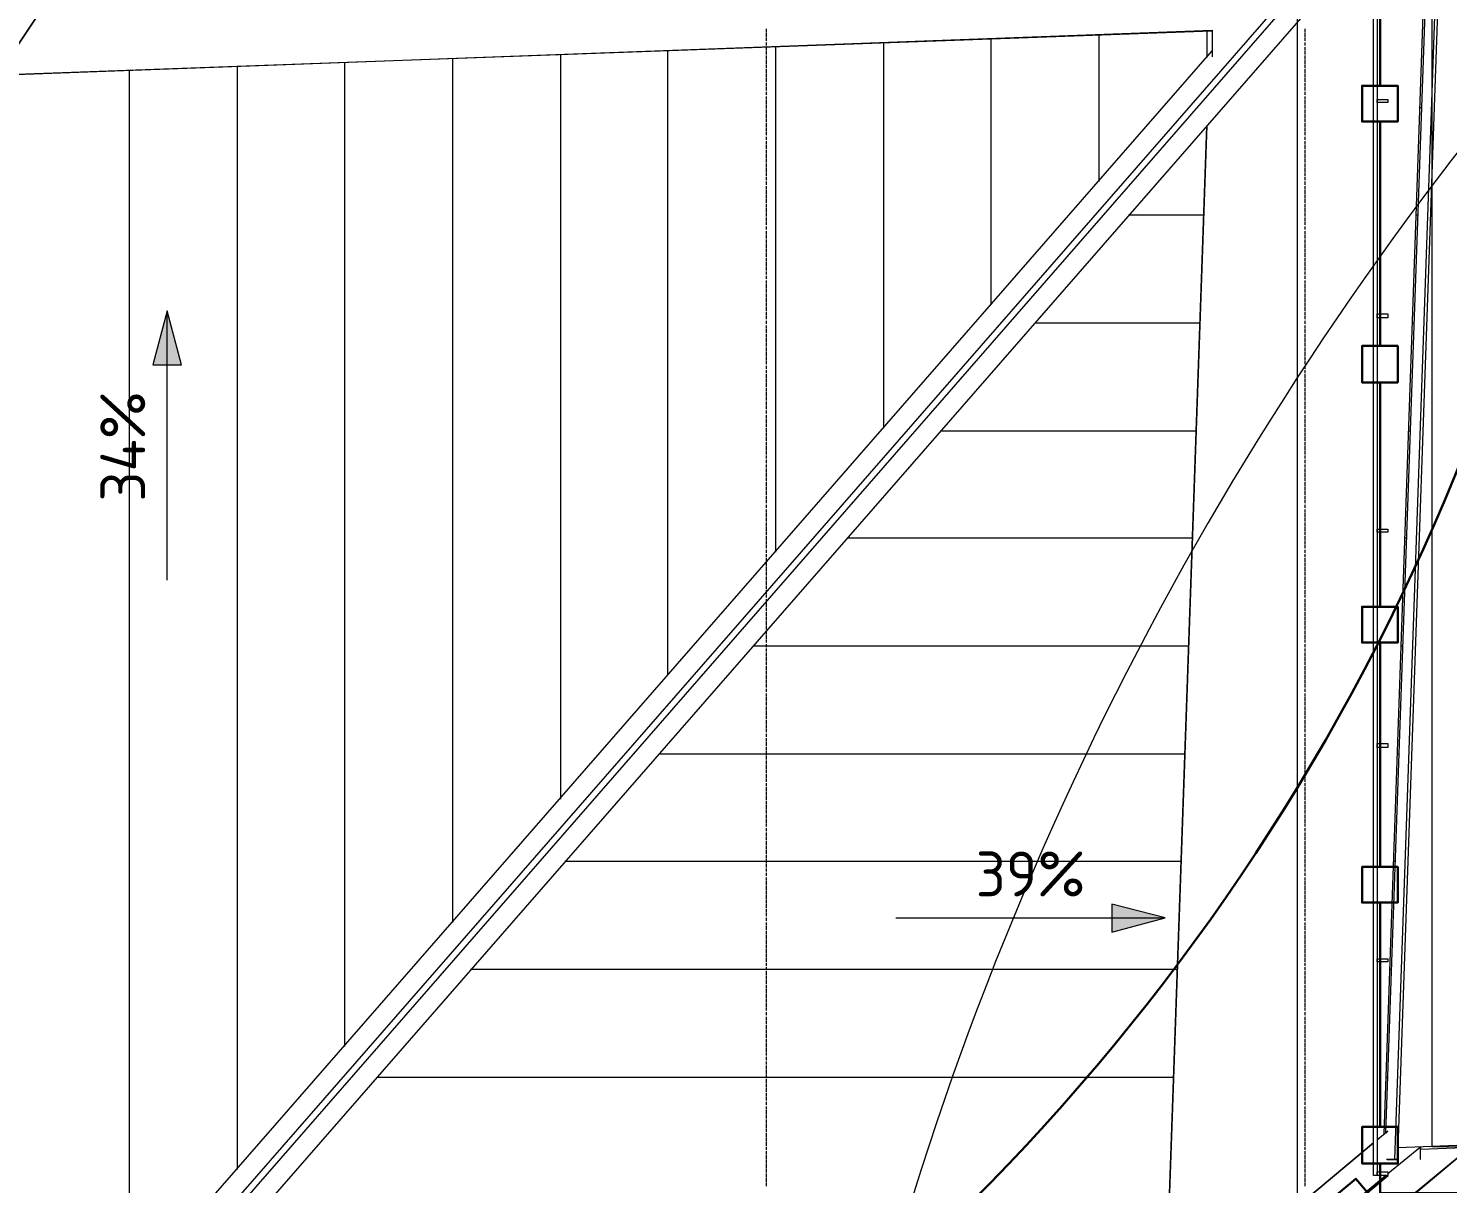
# Model space of a CAD drawing. Header units: millimetres. Extents: x -42533 to 645315, y 3457 to 82611.
# Drawn here: x 546722 to 554626, y 25284 to 31717 of the extents above; entities that cross this region are included whole.
import ezdxf

# ---------------------------------------------------------------- set-up
doc = ezdxf.new("R2010")
doc.units = ezdxf.units.MM
for name, color, linetype, true_color in [('PDF _!ЭОМ.Молниезащита', 7, 'Continuous', 0x954a95), ('PDF _Антураж', 7, 'Continuous', 0xbababa), ('PDF _Крыша штриховка', 7, 'Continuous', 0xbababa), ('PDF _Ограждение', 7, 'Continuous', 0xbababa), ('PDF _Оси', 7, 'Continuous', 0xbababa), ('PDF _Размеры', 7, 'Continuous', 0xbababa)]:
    doc.layers.add(name, color=color, linetype=linetype, true_color=true_color)
doc.layers.add('PDF _Линии', color=7, linetype='Continuous')
doc.layers.add('PDF _Текст', color=7, linetype='Continuous')
doc.styles.add('PDF GOST Common', font='GOST_Common.ttf')

msp = doc.modelspace()

# ---------------------------------------------------------------- linework, layer by layer
at = {"layer": 'PDF _!ЭОМ.Молниезащита', "color": 5, "lineweight": 30}
for points in [[(554250.8, 31397.3), (554250.8, 32396.8), (554250.8, 32562), (553742.6, 32562), (553742.6, 32464.6), (553543.5, 32464.6), (553543.5, 32663.7), (553742.6, 32663.7), (553742.6, 32562)], [(554250.8, 29948.8), (554250.8, 30948.4), (554250.8, 31198.2), (554149.2, 31198.2), (554149.2, 31397.3), (554348.2, 31397.3), (554348.2, 31198.2), (554250.8, 31198.2)], [(554250.8, 28496.1), (554250.8, 29495.6), (554250.8, 29745.5), (554149.2, 29745.5), (554149.2, 29948.8), (554348.2, 29948.8), (554348.2, 29745.5), (554250.8, 29745.5)], [(554250.8, 27047.6), (554250.8, 28047.1), (554250.8, 28297), (554149.2, 28297), (554149.2, 28496.1), (554348.2, 28496.1), (554348.2, 28297), (554250.8, 28297)], [(554250.8, 25599.1), (554250.8, 26598.7), (554250.8, 26848.5), (554149.2, 26848.5), (554149.2, 27047.6), (554348.2, 27047.6), (554348.2, 26848.5), (554250.8, 26848.5)], [(555750.1, 25230.6), (554750.6, 25230.6), (554250.8, 25230.6), (554250.8, 25395.8), (554149.2, 25395.8), (554149.2, 25599.1), (554348.2, 25599.1), (554348.2, 25395.8), (554250.8, 25395.8)], [(554293.2, 25328), (554178.8, 25234.9), (554246.6, 25158.6), (554089.9, 25031.6), (553962.8, 25184), (554115.3, 25311.1), (554178.8, 25234.9)]]:
    msp.add_lwpolyline(points, dxfattribs=at)
at = {"layer": 'PDF _!ЭОМ.Молниезащита', "color": 116, "lineweight": 30, "true_color": 0x136734}
msp.add_circle((543274.8, 33878.4), 12301.6, dxfattribs=at)
at = {"layer": 'PDF _!ЭОМ.Молниезащита', "lineweight": 13}
for centre, radius, start, end in [((541973.2, 33883.9), 18066.6, 258.64082, 32.4196), ((569238.6, 19731.8), 18425.9, 113.6261, 221.93481)]:
    msp.add_arc(centre, radius, start, end, dxfattribs=at)
at = {"layer": 'PDF _Антураж', "color": 8, "lineweight": 18}
for points in [[(554348.2, 25417), (554331.3, 25417), (554589.7, 32795), (554606.6, 32795)], [(554272, 25561), (554517.6, 32591.7)], [(554526.1, 32600.1), (554280.5, 25565.2)], [(553314.8, 31702.2), (546551, 31456.6), (553314.8, 31706.5), (553314.8, 31558.2)], [(553285.2, 31177.1), (553052.2, 24540.3)], [(553052.2, 24536), (553285.2, 31172.8)], [(554475.3, 25417), (554475.3, 25476.3), (559511.1, 25671.1), (559511.1, 25607.6), (555051.3, 25433.9)], [(554288.9, 25417), (554331.3, 25417), (554339.8, 25417), (554335.5, 25417), (554339.8, 25417), (554348.2, 25417), (554348.2, 25484.8)], [(554475.3, 25421.2), (554475.3, 25476.3), (554475.3, 25484.8), (554475.3, 25480.5), (554475.3, 25476.3), (554475.3, 25489), (554475.3, 25484.8), (554475.3, 25476.3)], [(554331.3, 25417), (554284.7, 25417)]]:
    msp.add_lwpolyline(points, dxfattribs=at)
at = {"layer": 'PDF _Крыша штриховка', "color": 8, "lineweight": 9}
for points in [[(553285.2, 31702.2), (553285.2, 31554)], [(550883.7, 31613.3), (550883.7, 28801)], [(551485.1, 31638.7), (551485.1, 29491.4)], [(552082.3, 31659.9), (552082.3, 30177.5)], [(552683.7, 31681.1), (552683.7, 30863.6)], [(549083.7, 31549.8), (549083.7, 26738.4)], [(549685.1, 31571), (549685.1, 27424.5)], [(550282.3, 31592.1), (550282.3, 28114.9)], [(547283.7, 31482), (547283.7, 24963.8)], [(547885.1, 31503.2), (547885.1, 25361.9)], [(548482.3, 31528.6), (548482.3, 26048.1)], [(554479.5, 31274.5), (554475.3, 31274.5)], [(553264, 30677.3), (552848.9, 30677.3)], [(554458.4, 30677.3), (554454.1, 30677.3)], [(553247, 30075.9), (552328, 30075.9)], [(554437.2, 30075.9), (554432.9, 30075.9)], [(553225.9, 29474.5), (551802.8, 29474.5)], [(554416, 29474.5), (554411.8, 29474.5)], [(553204.7, 28877.3), (551281.8, 28877.3)], [(554394.8, 28877.3), (554390.6, 28877.3)], [(553183.5, 28275.8), (550756.7, 28275.8)], [(554373.6, 28275.8), (554369.4, 28275.8)], [(553162.3, 27674.4), (550235.7, 27674.4)], [(554356.7, 27674.4), (554348.2, 27674.4)], [(553141.2, 27077.2), (549710.5, 27077.2)], [(554335.5, 27077.2), (554327.1, 27077.2)], [(553120, 26475.8), (549185.3, 26475.8)], [(554314.4, 26475.8), (554305.9, 26475.8)], [(553098.8, 25874.4), (548664.4, 25874.4)], [(554293.2, 25874.4), (554284.7, 25874.4)]]:
    msp.add_lwpolyline(points, dxfattribs=at)
at = {"layer": 'PDF _Линии', "color": 8, "lineweight": 9}
for points in [[(581530.7, 32858.5), (581619.6, 25417), (554538.8, 25489), (554538.8, 32858.5), (561298.4, 32858.5), (561298.4, 55496.4), (574597.4, 55496.4), (574597.4, 32858.5), (581496.8, 32858.5)], [(554788.7, 33019.4), (554788.7, 33087.2), (554191.5, 33087.2), (554212.7, 33002.5), (554606.6, 32875.4), (554348.2, 25484.8), (559511.1, 25688.1), (559523.8, 25755.8), (554788.7, 25755.8), (554788.7, 32752.6)], [(553789.2, 24726.6), (553789.2, 32036.8)]]:
    msp.add_lwpolyline(points, dxfattribs=at)
at = {"layer": 'PDF _Ограждение', "color": 8, "lineweight": 9}
for points in [[(542010.7, 24959.6), (542154.7, 24866.4), (547194.7, 32422.3), (547088.8, 32494.3)], [(547194.7, 32422.3), (542154.7, 24866.4)], [(547601.3, 24874.9), (554212.7, 32456.1)], [(554212.7, 32405.3), (547647.9, 24874.9)], [(554212.7, 32240.1), (547703, 24773.2), (547652.2, 24819.8)], [(547588.6, 24874.9), (547512.4, 24938.4), (553314.8, 31592.1)], [(554293.2, 25573.7), (554233.9, 25527.1), (554293.2, 25577.9)], [(554293.2, 25340.8), (554475.3, 25489)], [(554437.2, 25222.2), (554678.6, 25425.5), (554432.9, 25222.2)], [(548101.1, 20160.9), (554280.5, 25328)]]:
    msp.add_lwpolyline(points, dxfattribs=at)
for points in [[(554233.9, 25328), (554212.7, 25328), (554212.7, 32494.3), (554233.9, 32515.4)], [(554233.9, 32502.7), (554233.9, 25328), (554212.7, 25328), (554212.7, 32502.7)], [(554293.2, 31304.1), (554255.1, 31304.1), (554233.9, 31304.1), (554233.9, 31321.1), (554255.1, 31321.1), (554293.2, 31321.1)], [(554293.2, 30105.5), (554255.1, 30105.5), (554233.9, 30105.5), (554233.9, 30126.7), (554255.1, 30126.7), (554293.2, 30126.7)], [(554293.2, 28911.2), (554255.1, 28911.2), (554233.9, 28911.2), (554233.9, 28928.1), (554255.1, 28928.1), (554293.2, 28928.1)], [(554293.2, 27712.5), (554255.1, 27712.5), (554233.9, 27712.5), (554233.9, 27733.7), (554255.1, 27733.7), (554293.2, 27733.7)], [(554293.2, 26518.2), (554255.1, 26518.2), (554233.9, 26518.2), (554233.9, 26535.1), (554255.1, 26535.1), (554293.2, 26535.1)], [(554212.7, 25510.2), (547652.2, 20016.9)], [(554293.2, 25328), (554255.1, 25328), (554233.9, 25328), (554233.9, 25349.2), (554255.1, 25349.2), (554293.2, 25349.2)]]:
    msp.add_lwpolyline(points, close=True, dxfattribs=at)
at = {"layer": 'PDF _Оси', "color": 8, "lineweight": 9}
for points in [[(550832.9, 31693.8), (550832.9, 31715)], [(553831.5, 31693.8), (553831.5, 31715)], [(550832.9, 31668.4), (550832.9, 31689.5)], [(550832.9, 31647.2), (550832.9, 31664.1)], [(550832.9, 31643), (550832.9, 31643)], [(550832.9, 31621.8), (550832.9, 31638.7)], [(550832.9, 31617.5), (550832.9, 31617.5)], [(550832.9, 31596.4), (550832.9, 31613.3)], [(553831.5, 31668.4), (553831.5, 31689.5)], [(553831.5, 31647.2), (553831.5, 31664.1)], [(553831.5, 31643), (553831.5, 31643)], [(553831.5, 31621.8), (553831.5, 31638.7)], [(553831.5, 31617.5), (553831.5, 31617.5)], [(553831.5, 31596.4), (553831.5, 31613.3)], [(550832.9, 31571), (550832.9, 31592.1)], [(550832.9, 31545.5), (550832.9, 31566.7)], [(550832.9, 31520.1), (550832.9, 31541.3)], [(553831.5, 31571), (553831.5, 31592.1)], [(553831.5, 31545.5), (553831.5, 31566.7)], [(553831.5, 31520.1), (553831.5, 31541.3)], [(550832.9, 31494.7), (550832.9, 31515.9)], [(550832.9, 31469.3), (550832.9, 31490.5)], [(550832.9, 31443.9), (550832.9, 31465.1)], [(553831.5, 31494.7), (553831.5, 31515.9)], [(553831.5, 31469.3), (553831.5, 31490.5)], [(553831.5, 31443.9), (553831.5, 31465.1)], [(550832.9, 31418.5), (550832.9, 31439.7)], [(550832.9, 31393.1), (550832.9, 31414.2)], [(550832.9, 31371.9), (550832.9, 31388.8)], [(553831.5, 31418.5), (553831.5, 31439.7)], [(553831.5, 31393.1), (553831.5, 31414.2)], [(553831.5, 31371.9), (553831.5, 31388.8)], [(550832.9, 31367.7), (550832.9, 31367.7)], [(550832.9, 31346.5), (550832.9, 31363.4)], [(550832.9, 31342.2), (550832.9, 31342.2)], [(550832.9, 31321.1), (550832.9, 31338)], [(550832.9, 31295.7), (550832.9, 31316.8)], [(553831.5, 31367.7), (553831.5, 31367.7)], [(553831.5, 31346.5), (553831.5, 31363.4)], [(553831.5, 31342.2), (553831.5, 31342.2)], [(553831.5, 31321.1), (553831.5, 31338)], [(553831.5, 31295.7), (553831.5, 31316.8)], [(550832.9, 31270.2), (550832.9, 31291.4)], [(550832.9, 31244.8), (550832.9, 31266)], [(550832.9, 31219.4), (550832.9, 31240.6)], [(553831.5, 31270.2), (553831.5, 31291.4)], [(553831.5, 31244.8), (553831.5, 31266)], [(553831.5, 31219.4), (553831.5, 31240.6)], [(550832.9, 31194), (550832.9, 31215.2)], [(550832.9, 31168.6), (550832.9, 31189.8)], [(550832.9, 31143.2), (550832.9, 31164.4)], [(550832.9, 31122), (550832.9, 31138.9)], [(553831.5, 31194), (553831.5, 31215.2)], [(553831.5, 31168.6), (553831.5, 31189.8)], [(553831.5, 31143.2), (553831.5, 31164.4)], [(553831.5, 31122), (553831.5, 31138.9)], [(550832.9, 31117.8), (550832.9, 31117.8)], [(550832.9, 31096.6), (550832.9, 31113.5)], [(550832.9, 31092.4), (550832.9, 31092.4)], [(550832.9, 31071.2), (550832.9, 31088.1)], [(550832.9, 31045.8), (550832.9, 31066.9)], [(553831.5, 31117.8), (553831.5, 31117.8)], [(553831.5, 31096.6), (553831.5, 31113.5)], [(553831.5, 31092.4), (553831.5, 31092.4)], [(553831.5, 31071.2), (553831.5, 31088.1)], [(553831.5, 31045.8), (553831.5, 31066.9)], [(550832.9, 31020.4), (550832.9, 31041.5)], [(550832.9, 30994.9), (550832.9, 31016.1)], [(550832.9, 30969.5), (550832.9, 30990.7)], [(553831.5, 31020.4), (553831.5, 31041.5)], [(553831.5, 30994.9), (553831.5, 31016.1)], [(553831.5, 30969.5), (553831.5, 30990.7)], [(550832.9, 30944.1), (550832.9, 30965.3)], [(550832.9, 30918.7), (550832.9, 30939.9)], [(550832.9, 30893.3), (550832.9, 30914.5)], [(553831.5, 30944.1), (553831.5, 30965.3)], [(553831.5, 30918.7), (553831.5, 30939.9)], [(553831.5, 30893.3), (553831.5, 30914.5)], [(550832.9, 30872.1), (550832.9, 30889.1)], [(550832.9, 30867.9), (550832.9, 30867.9)], [(550832.9, 30846.7), (550832.9, 30863.6)], [(550832.9, 30842.5), (550832.9, 30842.5)], [(550832.9, 30821.3), (550832.9, 30838.2)], [(553831.5, 30872.1), (553831.5, 30889.1)], [(553831.5, 30867.9), (553831.5, 30867.9)], [(553831.5, 30846.7), (553831.5, 30863.6)], [(553831.5, 30842.5), (553831.5, 30842.5)], [(553831.5, 30821.3), (553831.5, 30838.2)], [(550832.9, 30795.9), (550832.9, 30817.1)], [(550832.9, 30770.5), (550832.9, 30791.6)], [(550832.9, 30745.1), (550832.9, 30766.2)], [(553831.5, 30795.9), (553831.5, 30817.1)], [(553831.5, 30770.5), (553831.5, 30791.6)], [(553831.5, 30745.1), (553831.5, 30766.2)], [(550832.9, 30719.6), (550832.9, 30740.8)], [(550832.9, 30694.2), (550832.9, 30715.4)], [(550832.9, 30668.8), (550832.9, 30690)], [(550832.9, 30643.4), (550832.9, 30664.6)], [(553831.5, 30719.6), (553831.5, 30740.8)], [(553831.5, 30694.2), (553831.5, 30715.4)], [(553831.5, 30668.8), (553831.5, 30690)], [(553831.5, 30643.4), (553831.5, 30664.6)], [(550832.9, 30622.2), (550832.9, 30639.2)], [(550832.9, 30618), (550832.9, 30618)], [(550832.9, 30596.8), (550832.9, 30613.8)], [(550832.9, 30592.6), (550832.9, 30592.6)], [(550832.9, 30571.4), (550832.9, 30588.3)], [(553831.5, 30622.2), (553831.5, 30639.2)], [(553831.5, 30618), (553831.5, 30618)], [(553831.5, 30596.8), (553831.5, 30613.8)], [(553831.5, 30592.6), (553831.5, 30592.6)], [(553831.5, 30571.4), (553831.5, 30588.3)], [(550832.9, 30546), (550832.9, 30567.2)], [(550832.9, 30520.6), (550832.9, 30541.8)], [(550832.9, 30495.2), (550832.9, 30516.3)], [(553831.5, 30546), (553831.5, 30567.2)], [(553831.5, 30520.6), (553831.5, 30541.8)], [(553831.5, 30495.2), (553831.5, 30516.3)], [(550832.9, 30469.8), (550832.9, 30490.9)], [(550832.9, 30444.3), (550832.9, 30465.5)], [(550832.9, 30418.9), (550832.9, 30440.1)], [(553831.5, 30469.8), (553831.5, 30490.9)], [(553831.5, 30444.3), (553831.5, 30465.5)], [(553831.5, 30418.9), (553831.5, 30440.1)], [(550832.9, 30393.5), (550832.9, 30414.7)], [(550832.9, 30368.1), (550832.9, 30389.3)], [(550832.9, 30346.9), (550832.9, 30363.9)], [(553831.5, 30393.5), (553831.5, 30414.7)], [(553831.5, 30368.1), (553831.5, 30389.3)], [(553831.5, 30346.9), (553831.5, 30363.9)], [(550832.9, 30342.7), (550832.9, 30342.7)], [(550832.9, 30321.5), (550832.9, 30338.5)], [(550832.9, 30317.3), (550832.9, 30317.3)], [(550832.9, 30296.1), (550832.9, 30313.1)], [(550832.9, 30270.7), (550832.9, 30291.9)], [(553831.5, 30342.7), (553831.5, 30342.7)], [(553831.5, 30321.5), (553831.5, 30338.5)], [(553831.5, 30317.3), (553831.5, 30317.3)], [(553831.5, 30296.1), (553831.5, 30313.1)], [(553831.5, 30270.7), (553831.5, 30291.9)], [(550832.9, 30245.3), (550832.9, 30266.5)], [(550832.9, 30219.9), (550832.9, 30241.1)], [(550832.9, 30194.5), (550832.9, 30215.6)], [(550832.9, 30169.1), (550832.9, 30190.2)], [(553831.5, 30245.3), (553831.5, 30266.5)], [(553831.5, 30219.9), (553831.5, 30241.1)], [(553831.5, 30194.5), (553831.5, 30215.6)], [(553831.5, 30169.1), (553831.5, 30190.2)], [(550832.9, 30143.6), (550832.9, 30164.8)], [(550832.9, 30118.2), (550832.9, 30139.4)], [(550832.9, 30097), (550832.9, 30114)], [(553831.5, 30143.6), (553831.5, 30164.8)], [(553831.5, 30118.2), (553831.5, 30139.4)], [(553831.5, 30097), (553831.5, 30114)], [(550832.9, 30092.8), (550832.9, 30092.8)], [(550832.9, 30071.6), (550832.9, 30088.6)], [(550832.9, 30067.4), (550832.9, 30067.4)], [(550832.9, 30046.2), (550832.9, 30063.2)], [(550832.9, 30020.8), (550832.9, 30042)], [(553831.5, 30092.8), (553831.5, 30092.8)], [(553831.5, 30071.6), (553831.5, 30088.6)], [(553831.5, 30067.4), (553831.5, 30067.4)], [(553831.5, 30046.2), (553831.5, 30063.2)], [(553831.5, 30020.8), (553831.5, 30042)], [(550832.9, 29995.4), (550832.9, 30016.6)], [(550832.9, 29970), (550832.9, 29991.2)], [(550832.9, 29944.6), (550832.9, 29965.8)], [(553831.5, 29995.4), (553831.5, 30016.6)], [(553831.5, 29970), (553831.5, 29991.2)], [(553831.5, 29944.6), (553831.5, 29965.8)], [(550832.9, 29919.2), (550832.9, 29940.3)], [(550832.9, 29893.8), (550832.9, 29914.9)], [(550832.9, 29868.3), (550832.9, 29889.5)], [(553831.5, 29919.2), (553831.5, 29940.3)], [(553831.5, 29893.8), (553831.5, 29914.9)], [(553831.5, 29868.3), (553831.5, 29889.5)], [(550832.9, 29847.2), (550832.9, 29864.1)], [(550832.9, 29842.9), (550832.9, 29842.9)], [(550832.9, 29821.8), (550832.9, 29838.7)], [(550832.9, 29817.5), (550832.9, 29817.5)], [(550832.9, 29796.3), (550832.9, 29813.3)], [(553831.5, 29847.2), (553831.5, 29864.1)], [(553831.5, 29842.9), (553831.5, 29842.9)], [(553831.5, 29821.8), (553831.5, 29838.7)], [(553831.5, 29817.5), (553831.5, 29817.5)], [(553831.5, 29796.3), (553831.5, 29813.3)], [(550832.9, 29770.9), (550832.9, 29792.1)], [(550832.9, 29745.5), (550832.9, 29766.7)], [(550832.9, 29720.1), (550832.9, 29741.3)], [(553831.5, 29770.9), (553831.5, 29792.1)], [(553831.5, 29745.5), (553831.5, 29766.7)], [(553831.5, 29720.1), (553831.5, 29741.3)], [(550832.9, 29694.7), (550832.9, 29715.9)], [(550832.9, 29669.3), (550832.9, 29690.5)], [(550832.9, 29643.9), (550832.9, 29665)], [(550832.9, 29618.5), (550832.9, 29639.6)], [(553831.5, 29694.7), (553831.5, 29715.9)], [(553831.5, 29669.3), (553831.5, 29690.5)], [(553831.5, 29643.9), (553831.5, 29665)], [(553831.5, 29618.5), (553831.5, 29639.6)], [(550832.9, 29597.3), (550832.9, 29614.2)], [(550832.9, 29593), (550832.9, 29593)], [(550832.9, 29571.9), (550832.9, 29588.8)], [(550832.9, 29567.6), (550832.9, 29567.6)], [(550832.9, 29546.5), (550832.9, 29563.4)], [(553831.5, 29597.3), (553831.5, 29614.2)], [(553831.5, 29593), (553831.5, 29593)], [(553831.5, 29571.9), (553831.5, 29588.8)], [(553831.5, 29567.6), (553831.5, 29567.6)], [(553831.5, 29546.5), (553831.5, 29563.4)], [(550832.9, 29521), (550832.9, 29542.2)], [(550832.9, 29495.6), (550832.9, 29516.8)], [(550832.9, 29470.2), (550832.9, 29491.4)], [(553831.5, 29521), (553831.5, 29542.2)], [(553831.5, 29495.6), (553831.5, 29516.8)], [(553831.5, 29470.2), (553831.5, 29491.4)], [(550832.9, 29444.8), (550832.9, 29466)], [(550832.9, 29419.4), (550832.9, 29440.6)], [(550832.9, 29394), (550832.9, 29415.2)], [(553831.5, 29444.8), (553831.5, 29466)], [(553831.5, 29419.4), (553831.5, 29440.6)], [(553831.5, 29394), (553831.5, 29415.2)], [(550832.9, 29368.6), (550832.9, 29389.7)], [(550832.9, 29343.2), (550832.9, 29364.3)], [(550832.9, 29322), (550832.9, 29338.9)], [(553831.5, 29368.6), (553831.5, 29389.7)], [(553831.5, 29343.2), (553831.5, 29364.3)], [(553831.5, 29322), (553831.5, 29338.9)], [(550832.9, 29317.7), (550832.9, 29317.7)], [(550832.9, 29296.6), (550832.9, 29313.5)], [(550832.9, 29292.3), (550832.9, 29292.3)], [(550832.9, 29271.2), (550832.9, 29288.1)], [(550832.9, 29245.7), (550832.9, 29266.9)], [(553831.5, 29317.7), (553831.5, 29317.7)], [(553831.5, 29296.6), (553831.5, 29313.5)], [(553831.5, 29292.3), (553831.5, 29292.3)], [(553831.5, 29271.2), (553831.5, 29288.1)], [(553831.5, 29245.7), (553831.5, 29266.9)], [(550832.9, 29220.3), (550832.9, 29241.5)], [(550832.9, 29194.9), (550832.9, 29216.1)], [(550832.9, 29169.5), (550832.9, 29190.7)], [(550832.9, 29144.1), (550832.9, 29165.3)], [(553831.5, 29220.3), (553831.5, 29241.5)], [(553831.5, 29194.9), (553831.5, 29216.1)], [(553831.5, 29169.5), (553831.5, 29190.7)], [(553831.5, 29144.1), (553831.5, 29165.3)], [(550832.9, 29118.7), (550832.9, 29139.9)], [(550832.9, 29093.3), (550832.9, 29114.4)], [(550832.9, 29072.1), (550832.9, 29089)], [(553831.5, 29118.7), (553831.5, 29139.9)], [(553831.5, 29093.3), (553831.5, 29114.4)], [(553831.5, 29072.1), (553831.5, 29089)], [(550832.9, 29067.9), (550832.9, 29067.9)], [(550832.9, 29046.7), (550832.9, 29063.6)], [(550832.9, 29042.4), (550832.9, 29042.4)], [(550832.9, 29021.3), (550832.9, 29038.2)], [(550832.9, 28995.9), (550832.9, 29017)], [(553831.5, 29067.9), (553831.5, 29067.9)], [(553831.5, 29046.7), (553831.5, 29063.6)], [(553831.5, 29042.4), (553831.5, 29042.4)], [(553831.5, 29021.3), (553831.5, 29038.2)], [(553831.5, 28995.9), (553831.5, 29017)], [(550832.9, 28970.4), (550832.9, 28991.6)], [(550832.9, 28945), (550832.9, 28966.2)], [(550832.9, 28919.6), (550832.9, 28940.8)], [(553831.5, 28970.4), (553831.5, 28991.6)], [(553831.5, 28945), (553831.5, 28966.2)], [(553831.5, 28919.6), (553831.5, 28940.8)], [(550832.9, 28894.2), (550832.9, 28915.4)], [(550832.9, 28868.8), (550832.9, 28890)], [(550832.9, 28843.4), (550832.9, 28864.6)], [(553831.5, 28894.2), (553831.5, 28915.4)], [(553831.5, 28868.8), (553831.5, 28890)], [(553831.5, 28843.4), (553831.5, 28864.6)], [(550832.9, 28822.2), (550832.9, 28839.2)], [(550832.9, 28818), (550832.9, 28818)], [(550832.9, 28796.8), (550832.9, 28813.7)], [(550832.9, 28792.6), (550832.9, 28792.6)], [(550832.9, 28771.4), (550832.9, 28788.3)], [(553831.5, 28822.2), (553831.5, 28839.2)], [(553831.5, 28818), (553831.5, 28818)], [(553831.5, 28796.8), (553831.5, 28813.7)], [(553831.5, 28792.6), (553831.5, 28792.6)], [(553831.5, 28771.4), (553831.5, 28788.3)], [(550832.9, 28746), (550832.9, 28767.2)], [(550832.9, 28720.6), (550832.9, 28741.7)], [(550832.9, 28695.1), (550832.9, 28716.3)], [(550832.9, 28669.7), (550832.9, 28690.9)], [(553831.5, 28746), (553831.5, 28767.2)], [(553831.5, 28720.6), (553831.5, 28741.7)], [(553831.5, 28695.1), (553831.5, 28716.3)], [(553831.5, 28669.7), (553831.5, 28690.9)], [(550832.9, 28644.3), (550832.9, 28665.5)], [(550832.9, 28618.9), (550832.9, 28640.1)], [(550832.9, 28593.5), (550832.9, 28614.7)], [(553831.5, 28644.3), (553831.5, 28665.5)], [(553831.5, 28618.9), (553831.5, 28640.1)], [(553831.5, 28593.5), (553831.5, 28614.7)], [(550832.9, 28568.1), (550832.9, 28589.3)], [(550832.9, 28546.9), (550832.9, 28563.9)], [(550832.9, 28542.7), (550832.9, 28542.7)], [(550832.9, 28521.5), (550832.9, 28538.4)], [(553831.5, 28568.1), (553831.5, 28589.3)], [(553831.5, 28546.9), (553831.5, 28563.9)], [(553831.5, 28542.7), (553831.5, 28542.7)], [(553831.5, 28521.5), (553831.5, 28538.4)], [(550832.9, 28496.1), (550832.9, 28517.3)], [(550832.9, 28470.7), (550832.9, 28491.9)], [(550832.9, 28445.3), (550832.9, 28466.4)], [(553831.5, 28496.1), (553831.5, 28517.3)], [(553831.5, 28470.7), (553831.5, 28491.9)], [(553831.5, 28445.3), (553831.5, 28466.4)], [(550832.9, 28419.9), (550832.9, 28441)], [(550832.9, 28394.4), (550832.9, 28415.6)], [(550832.9, 28369), (550832.9, 28390.2)], [(553831.5, 28419.9), (553831.5, 28441)], [(553831.5, 28394.4), (553831.5, 28415.6)], [(553831.5, 28369), (553831.5, 28390.2)], [(550832.9, 28343.6), (550832.9, 28364.8)], [(550832.9, 28318.2), (550832.9, 28339.4)], [(550832.9, 28297), (550832.9, 28314)], [(553831.5, 28343.6), (553831.5, 28364.8)], [(553831.5, 28318.2), (553831.5, 28339.4)], [(553831.5, 28297), (553831.5, 28314)], [(550832.9, 28292.8), (550832.9, 28292.8)], [(550832.9, 28271.6), (550832.9, 28288.6)], [(550832.9, 28267.4), (550832.9, 28267.4)], [(550832.9, 28246.2), (550832.9, 28263.1)], [(550832.9, 28220.8), (550832.9, 28242)], [(550832.9, 28195.4), (550832.9, 28216.6)], [(553831.5, 28292.8), (553831.5, 28292.8)], [(553831.5, 28271.6), (553831.5, 28288.6)], [(553831.5, 28267.4), (553831.5, 28267.4)], [(553831.5, 28246.2), (553831.5, 28263.1)], [(553831.5, 28220.8), (553831.5, 28242)], [(553831.5, 28195.4), (553831.5, 28216.6)], [(550832.9, 28170), (550832.9, 28191.1)], [(550832.9, 28144.6), (550832.9, 28165.7)], [(550832.9, 28119.1), (550832.9, 28140.3)], [(553831.5, 28170), (553831.5, 28191.1)], [(553831.5, 28144.6), (553831.5, 28165.7)], [(553831.5, 28119.1), (553831.5, 28140.3)], [(550832.9, 28093.7), (550832.9, 28114.9)], [(550832.9, 28068.3), (550832.9, 28089.5)], [(550832.9, 28047.1), (550832.9, 28064.1)], [(553831.5, 28093.7), (553831.5, 28114.9)], [(553831.5, 28068.3), (553831.5, 28089.5)], [(553831.5, 28047.1), (553831.5, 28064.1)], [(550832.9, 28042.9), (550832.9, 28042.9)], [(550832.9, 28021.7), (550832.9, 28038.7)], [(550832.9, 28017.5), (550832.9, 28017.5)], [(550832.9, 27996.3), (550832.9, 28013.3)], [(550832.9, 27970.9), (550832.9, 27992.1)], [(553831.5, 28042.9), (553831.5, 28042.9)], [(553831.5, 28021.7), (553831.5, 28038.7)], [(553831.5, 28017.5), (553831.5, 28017.5)], [(553831.5, 27996.3), (553831.5, 28013.3)], [(553831.5, 27970.9), (553831.5, 27992.1)], [(550832.9, 27945.5), (550832.9, 27966.7)], [(550832.9, 27920.1), (550832.9, 27941.3)], [(550832.9, 27894.7), (550832.9, 27915.8)], [(553831.5, 27945.5), (553831.5, 27966.7)], [(553831.5, 27920.1), (553831.5, 27941.3)], [(553831.5, 27894.7), (553831.5, 27915.8)], [(550832.9, 27869.3), (550832.9, 27890.4)], [(550832.9, 27843.8), (550832.9, 27865)], [(550832.9, 27818.4), (550832.9, 27839.6)], [(553831.5, 27869.3), (553831.5, 27890.4)], [(553831.5, 27843.8), (553831.5, 27865)], [(553831.5, 27818.4), (553831.5, 27839.6)], [(550832.9, 27797.3), (550832.9, 27814.2)], [(550832.9, 27793), (550832.9, 27793)], [(550832.9, 27771.8), (550832.9, 27788.8)], [(550832.9, 27767.6), (550832.9, 27767.6)], [(550832.9, 27746.4), (550832.9, 27763.4)], [(550832.9, 27721), (550832.9, 27742.2)], [(553831.5, 27797.3), (553831.5, 27814.2)], [(553831.5, 27793), (553831.5, 27793)], [(553831.5, 27771.8), (553831.5, 27788.8)], [(553831.5, 27767.6), (553831.5, 27767.6)], [(553831.5, 27746.4), (553831.5, 27763.4)], [(553831.5, 27721), (553831.5, 27742.2)], [(550832.9, 27695.6), (550832.9, 27716.8)], [(550832.9, 27670.2), (550832.9, 27691.4)], [(550832.9, 27644.8), (550832.9, 27666)], [(553831.5, 27695.6), (553831.5, 27716.8)], [(553831.5, 27670.2), (553831.5, 27691.4)], [(553831.5, 27644.8), (553831.5, 27666)], [(550832.9, 27619.4), (550832.9, 27640.5)], [(550832.9, 27594), (550832.9, 27615.1)], [(550832.9, 27568.5), (550832.9, 27589.7)], [(553831.5, 27619.4), (553831.5, 27640.5)], [(553831.5, 27594), (553831.5, 27615.1)], [(553831.5, 27568.5), (553831.5, 27589.7)], [(550832.9, 27543.1), (550832.9, 27564.3)], [(550832.9, 27522), (550832.9, 27538.9)], [(550832.9, 27517.7), (550832.9, 27517.7)], [(550832.9, 27496.5), (550832.9, 27513.5)], [(553831.5, 27543.1), (553831.5, 27564.3)], [(553831.5, 27522), (553831.5, 27538.9)], [(553831.5, 27517.7), (553831.5, 27517.7)], [(553831.5, 27496.5), (553831.5, 27513.5)], [(550832.9, 27471.1), (550832.9, 27492.3)], [(550832.9, 27445.7), (550832.9, 27466.9)], [(550832.9, 27420.3), (550832.9, 27441.5)], [(553831.5, 27471.1), (553831.5, 27492.3)], [(553831.5, 27445.7), (553831.5, 27466.9)], [(553831.5, 27420.3), (553831.5, 27441.5)], [(550832.9, 27394.9), (550832.9, 27416.1)], [(550832.9, 27369.5), (550832.9, 27390.7)], [(550832.9, 27344.1), (550832.9, 27365.3)], [(553831.5, 27394.9), (553831.5, 27416.1)], [(553831.5, 27369.5), (553831.5, 27390.7)], [(553831.5, 27344.1), (553831.5, 27365.3)], [(550832.9, 27318.7), (550832.9, 27339.8)], [(550832.9, 27293.2), (550832.9, 27314.4)], [(550832.9, 27272.1), (550832.9, 27289)], [(550832.9, 27267.8), (550832.9, 27267.8)], [(553831.5, 27318.7), (553831.5, 27339.8)], [(553831.5, 27293.2), (553831.5, 27314.4)], [(553831.5, 27272.1), (553831.5, 27289)], [(553831.5, 27267.8), (553831.5, 27267.8)], [(550832.9, 27246.7), (550832.9, 27263.6)], [(550832.9, 27242.4), (550832.9, 27242.4)], [(550832.9, 27221.2), (550832.9, 27238.2)], [(550832.9, 27195.8), (550832.9, 27217)], [(550832.9, 27170.4), (550832.9, 27191.6)], [(553831.5, 27246.7), (553831.5, 27263.6)], [(553831.5, 27242.4), (553831.5, 27242.4)], [(553831.5, 27221.2), (553831.5, 27238.2)], [(553831.5, 27195.8), (553831.5, 27217)], [(553831.5, 27170.4), (553831.5, 27191.6)], [(550832.9, 27145), (550832.9, 27166.2)], [(550832.9, 27119.6), (550832.9, 27140.8)], [(550832.9, 27094.2), (550832.9, 27115.4)], [(553831.5, 27145), (553831.5, 27166.2)], [(553831.5, 27119.6), (553831.5, 27140.8)], [(553831.5, 27094.2), (553831.5, 27115.4)], [(550832.9, 27068.8), (550832.9, 27090)], [(550832.9, 27043.4), (550832.9, 27064.5)], [(550832.9, 27022.2), (550832.9, 27039.1)], [(553831.5, 27068.8), (553831.5, 27090)], [(553831.5, 27043.4), (553831.5, 27064.5)], [(553831.5, 27022.2), (553831.5, 27039.1)], [(550832.9, 27018), (550832.9, 27018)], [(550832.9, 26996.8), (550832.9, 27013.7)], [(550832.9, 26992.5), (550832.9, 26992.5)], [(550832.9, 26971.4), (550832.9, 26988.3)], [(550832.9, 26946), (550832.9, 26967.1)], [(553831.5, 27018), (553831.5, 27018)], [(553831.5, 26996.8), (553831.5, 27013.7)], [(553831.5, 26992.5), (553831.5, 26992.5)], [(553831.5, 26971.4), (553831.5, 26988.3)], [(553831.5, 26946), (553831.5, 26967.1)], [(550832.9, 26920.5), (550832.9, 26941.7)], [(550832.9, 26895.1), (550832.9, 26916.3)], [(550832.9, 26869.7), (550832.9, 26890.9)], [(553831.5, 26920.5), (553831.5, 26941.7)], [(553831.5, 26895.1), (553831.5, 26916.3)], [(553831.5, 26869.7), (553831.5, 26890.9)], [(550832.9, 26844.3), (550832.9, 26865.5)], [(550832.9, 26818.9), (550832.9, 26840.1)], [(550832.9, 26793.5), (550832.9, 26814.7)], [(553831.5, 26844.3), (553831.5, 26865.5)], [(553831.5, 26818.9), (553831.5, 26840.1)], [(553831.5, 26793.5), (553831.5, 26814.7)], [(550832.9, 26772.3), (550832.9, 26789.2)], [(550832.9, 26768.1), (550832.9, 26768.1)], [(550832.9, 26746.9), (550832.9, 26763.8)], [(550832.9, 26742.7), (550832.9, 26742.7)], [(550832.9, 26721.5), (550832.9, 26738.4)], [(550832.9, 26696.1), (550832.9, 26717.2)], [(553831.5, 26772.3), (553831.5, 26789.2)], [(553831.5, 26768.1), (553831.5, 26768.1)], [(553831.5, 26746.9), (553831.5, 26763.8)], [(553831.5, 26742.7), (553831.5, 26742.7)], [(553831.5, 26721.5), (553831.5, 26738.4)], [(553831.5, 26696.1), (553831.5, 26717.2)], [(550832.9, 26670.7), (550832.9, 26691.8)], [(550832.9, 26645.2), (550832.9, 26666.4)], [(550832.9, 26619.8), (550832.9, 26641)], [(553831.5, 26670.7), (553831.5, 26691.8)], [(553831.5, 26645.2), (553831.5, 26666.4)], [(553831.5, 26619.8), (553831.5, 26641)], [(550832.9, 26594.4), (550832.9, 26615.6)], [(550832.9, 26569), (550832.9, 26590.2)], [(550832.9, 26543.6), (550832.9, 26564.8)], [(553831.5, 26594.4), (553831.5, 26615.6)], [(553831.5, 26569), (553831.5, 26590.2)], [(553831.5, 26543.6), (553831.5, 26564.8)], [(550832.9, 26518.2), (550832.9, 26539.4)], [(550832.9, 26497), (550832.9, 26513.9)], [(550832.9, 26492.8), (550832.9, 26492.8)], [(550832.9, 26471.6), (550832.9, 26488.5)], [(553831.5, 26518.2), (553831.5, 26539.4)], [(553831.5, 26497), (553831.5, 26513.9)], [(553831.5, 26492.8), (553831.5, 26492.8)], [(553831.5, 26471.6), (553831.5, 26488.5)], [(550832.9, 26446.2), (550832.9, 26467.4)], [(550832.9, 26420.8), (550832.9, 26441.9)], [(550832.9, 26395.4), (550832.9, 26416.5)], [(553831.5, 26446.2), (553831.5, 26467.4)], [(553831.5, 26420.8), (553831.5, 26441.9)], [(553831.5, 26395.4), (553831.5, 26416.5)], [(550832.9, 26369.9), (550832.9, 26391.1)], [(550832.9, 26344.5), (550832.9, 26365.7)], [(550832.9, 26319.1), (550832.9, 26340.3)], [(553831.5, 26369.9), (553831.5, 26391.1)], [(553831.5, 26344.5), (553831.5, 26365.7)], [(553831.5, 26319.1), (553831.5, 26340.3)], [(550832.9, 26293.7), (550832.9, 26314.9)], [(550832.9, 26268.3), (550832.9, 26289.5)], [(550832.9, 26247.1), (550832.9, 26264.1)], [(550832.9, 26242.9), (550832.9, 26242.9)], [(550832.9, 26221.7), (550832.9, 26238.6)], [(553831.5, 26293.7), (553831.5, 26314.9)], [(553831.5, 26268.3), (553831.5, 26289.5)], [(553831.5, 26247.1), (553831.5, 26264.1)], [(553831.5, 26242.9), (553831.5, 26242.9)], [(553831.5, 26221.7), (553831.5, 26238.6)], [(550832.9, 26217.5), (550832.9, 26217.5)], [(550832.9, 26196.3), (550832.9, 26213.2)], [(550832.9, 26170.9), (550832.9, 26192.1)], [(550832.9, 26145.5), (550832.9, 26166.6)], [(553831.5, 26217.5), (553831.5, 26217.5)], [(553831.5, 26196.3), (553831.5, 26213.2)], [(553831.5, 26170.9), (553831.5, 26192.1)], [(553831.5, 26145.5), (553831.5, 26166.6)], [(550832.9, 26120.1), (550832.9, 26141.2)], [(550832.9, 26094.6), (550832.9, 26115.8)], [(550832.9, 26069.2), (550832.9, 26090.4)], [(553831.5, 26120.1), (553831.5, 26141.2)], [(553831.5, 26094.6), (553831.5, 26115.8)], [(553831.5, 26069.2), (553831.5, 26090.4)], [(550832.9, 26043.8), (550832.9, 26065)], [(550832.9, 26018.4), (550832.9, 26039.6)], [(550832.9, 25997.2), (550832.9, 26014.2)], [(553831.5, 26043.8), (553831.5, 26065)], [(553831.5, 26018.4), (553831.5, 26039.6)], [(553831.5, 25997.2), (553831.5, 26014.2)], [(550832.9, 25993), (550832.9, 25993)], [(550832.9, 25971.8), (550832.9, 25988.8)], [(550832.9, 25967.6), (550832.9, 25967.6)], [(550832.9, 25946.4), (550832.9, 25963.3)], [(550832.9, 25921), (550832.9, 25942.2)], [(553831.5, 25993), (553831.5, 25993)], [(553831.5, 25971.8), (553831.5, 25988.8)], [(553831.5, 25967.6), (553831.5, 25967.6)], [(553831.5, 25946.4), (553831.5, 25963.3)], [(553831.5, 25921), (553831.5, 25942.2)], [(550832.9, 25895.6), (550832.9, 25916.8)], [(550832.9, 25870.2), (550832.9, 25891.3)], [(550832.9, 25844.8), (550832.9, 25865.9)], [(553831.5, 25895.6), (553831.5, 25916.8)], [(553831.5, 25870.2), (553831.5, 25891.3)], [(553831.5, 25844.8), (553831.5, 25865.9)], [(550832.9, 25819.3), (550832.9, 25840.5)], [(550832.9, 25793.9), (550832.9, 25815.1)], [(550832.9, 25768.5), (550832.9, 25789.7)], [(553831.5, 25819.3), (553831.5, 25840.5)], [(553831.5, 25793.9), (553831.5, 25815.1)], [(553831.5, 25768.5), (553831.5, 25789.7)], [(550832.9, 25747.3), (550832.9, 25764.3)], [(550832.9, 25743.1), (550832.9, 25743.1)], [(550832.9, 25721.9), (550832.9, 25738.9)], [(550832.9, 25717.7), (550832.9, 25717.7)], [(550832.9, 25696.5), (550832.9, 25713.5)], [(550832.9, 25671.1), (550832.9, 25692.3)], [(553831.5, 25747.3), (553831.5, 25764.3)], [(553831.5, 25743.1), (553831.5, 25743.1)], [(553831.5, 25721.9), (553831.5, 25738.9)], [(553831.5, 25717.7), (553831.5, 25717.7)], [(553831.5, 25696.5), (553831.5, 25713.5)], [(553831.5, 25671.1), (553831.5, 25692.3)], [(550832.9, 25645.7), (550832.9, 25666.9)], [(550832.9, 25620.3), (550832.9, 25641.5)], [(550832.9, 25594.9), (550832.9, 25616.1)], [(553831.5, 25645.7), (553831.5, 25666.9)], [(553831.5, 25620.3), (553831.5, 25641.5)], [(553831.5, 25594.9), (553831.5, 25616.1)], [(550832.9, 25569.5), (550832.9, 25590.6)], [(550832.9, 25544.1), (550832.9, 25565.2)], [(550832.9, 25518.6), (550832.9, 25539.8)], [(553831.5, 25569.5), (553831.5, 25590.6)], [(553831.5, 25544.1), (553831.5, 25565.2)], [(553831.5, 25518.6), (553831.5, 25539.8)], [(550832.9, 25493.2), (550832.9, 25514.4)], [(550832.9, 25472), (550832.9, 25489)], [(550832.9, 25467.8), (550832.9, 25467.8)], [(550832.9, 25446.6), (550832.9, 25463.6)], [(553831.5, 25493.2), (553831.5, 25514.4)], [(553831.5, 25472), (553831.5, 25489)], [(553831.5, 25467.8), (553831.5, 25467.8)], [(553831.5, 25446.6), (553831.5, 25463.6)], [(550832.9, 25421.2), (550832.9, 25442.4)], [(550832.9, 25395.8), (550832.9, 25417)], [(550832.9, 25370.4), (550832.9, 25391.6)], [(553831.5, 25421.2), (553831.5, 25442.4)], [(553831.5, 25395.8), (553831.5, 25417)], [(553831.5, 25370.4), (553831.5, 25391.6)], [(550832.9, 25345), (550832.9, 25366.2)], [(550832.9, 25319.6), (550832.9, 25340.8)], [(550832.9, 25294.2), (550832.9, 25315.3)], [(553831.5, 25345), (553831.5, 25366.2)], [(553831.5, 25319.6), (553831.5, 25340.8)], [(553831.5, 25294.2), (553831.5, 25315.3)], [(550832.9, 25268.8), (550832.9, 25289.9)], [(553831.5, 25268.8), (553831.5, 25289.9)]]:
    msp.add_lwpolyline(points, dxfattribs=at)
at = {"layer": 'PDF _Размеры', "lineweight": 9}
for points in [[(547495.4, 30143.6), (547415, 29842.9), (547575.9, 29842.9)], [(553052.2, 26763.8), (552755.7, 26840.1), (552755.7, 26683.4)]]:
    msp.add_lwpolyline(points, close=True, dxfattribs=at)
at = {"layer": 'PDF _Размеры', "lineweight": 20}
for points in [[(547495.4, 28644.3), (547495.4, 30143.6)], [(551552.9, 26763.8), (553052.2, 26763.8)]]:
    msp.add_lwpolyline(points, dxfattribs=at)
at = {"layer": 'PDF _Размеры', "transparency": 33554559}
for points in [[(547495.4, 30143.6), (547575.9, 29842.9), (547415, 29842.9)], [(552755.7, 26840.1), (553052.2, 26763.8), (552755.7, 26763.8)], [(553052.2, 26763.8), (552755.7, 26763.8), (552755.7, 26683.4)]]:
    msp.add_solid(points, dxfattribs=at)

# ---------------------------------------------------------------- texts
at = {"layer": 'PDF _Текст', "color": 7, "insert": (547248.1, 29081.7), "char_height": 250.03, "attachment_point": 4, "rotation": 90, "style": 'PDF GOST Common'}
msp.add_mtext('34%', dxfattribs=at)
at = {"layer": 'PDF _Текст', "color": 7, "insert": (551997.9, 27008.1), "char_height": 250.03, "attachment_point": 4, "style": 'PDF GOST Common'}
msp.add_mtext('39%', dxfattribs=at)

doc.saveas('drawing.dxf')
